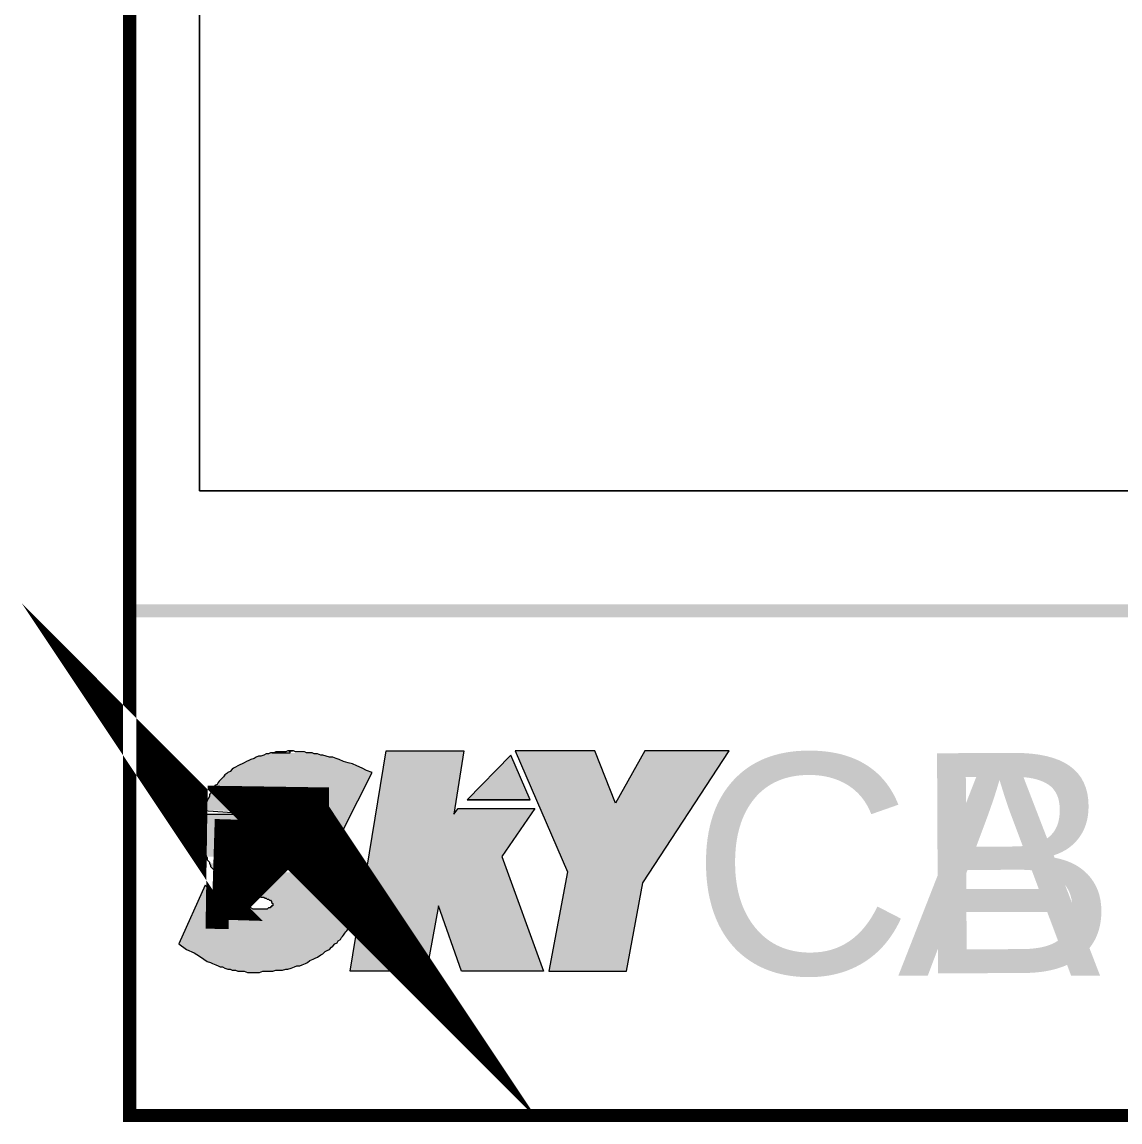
# Model space of a CAD drawing. Header units: millimetres. Extents: x -5 to 817, y 96 to 1062.
# Drawn here: x -5.4 to 77.5, y 95.7 to 178.8 of the extents above; entities that cross this region are included whole.
import ezdxf

# ---------------------------------------------------------------- set-up
doc = ezdxf.new("R2010")
doc.units = ezdxf.units.MM
doc.layers.add('PDF_0', color=7, linetype='Continuous')
doc.layers.add('PDF_FRAME-TB', color=8, linetype='Continuous', true_color=0x808080)
doc.layers.add('PDF_TEXT', color=40, linetype='Continuous', true_color=0xffbf00)
doc.styles.add('PDF ArialMT', font='arial.ttf')

msp = doc.modelspace()

# ---------------------------------------------------------------- linework, layer by layer
at = {"layer": 'PDF_0', "lineweight": 0, "const_width": 0.9893693408203034}
msp.add_lwpolyline([(2.699042504882811, 1061.44795028684), (816.4553253295704, 1061.44795028684), (816.4553253295704, 96.23571087157984), (2.699042504882811, 96.23571087157984)], close=True, dxfattribs=at)
at = {"layer": 'PDF_0', "lineweight": 0}
for points in [[(7.97567898925763, 1056.171313802465), (807.4685538171193, 1056.171313802465), (807.4685538171193, 143.3956494506802), (7.97567898925763, 143.3956494506802)], [(7.97567898925763, 143.3956494506802), (807.4685538171193, 143.3956494506802), (807.4685538171193, 1056.171313802465), (7.97567898925763, 1056.171313802465)]]:
    msp.add_lwpolyline(points, close=True, dxfattribs=at)
at = {"layer": 'PDF_0', "transparency": 33554559}
for points in [[(2.699042504882754, 134.8211151635711), (2.699042504882754, 133.8317458227508), (816.4553253295704, 134.8211151635711)], [(2.699042504882754, 133.8317458227508), (816.4553253295704, 134.8211151635711), (816.4553253295704, 133.8317458227508)]]:
    msp.add_solid(points, dxfattribs=at)
at = {"layer": 'PDF_FRAME-TB', "lineweight": 0}
msp.add_lwpolyline([(8.51158738220198, 115.7345316302463, 10.80061530395483, 10.80061530395483, 0), (13.95311875671359, 115.6520841851779, 7.578889174914373, 7.578889174914373, 0), (13.95311875671359, 115.5284130175755, 10.80061530395483, 10.80061530395483, 0), (14.03556620178199, 115.4047418499729, 0, 0, 0), (14.11801364685027, 115.3222944049046, 0, 0, 0), (14.11801364685027, 115.198623237302, 0, 0, 0)], format="xyseb", dxfattribs=at)
at = {"layer": 'PDF_FRAME-TB', "lineweight": 9}
for points in [[(21.00237531005814, 122.124208623044), (20.59013808471639, 122.2891035131808), (20.26034830444292, 122.4539984033174), (19.84811107910116, 122.6188932934542), (19.51832129882768, 122.783788183591), (19.18853151855433, 122.8662356286593), (18.85874173828085, 122.9486830737275), (18.52895195800738, 123.1135779638643), (18.28160962280231, 123.1960254089326), (18.03426728759723, 123.2784728540011), (17.78692495239227, 123.2784728540011), (17.53958261718719, 123.3609202990694), (17.29224028198212, 123.4433677441377), (17.12734539184532, 123.4433677441377), (16.88000305664025, 123.525815189206), (16.63266072143517, 123.525815189206), (16.46776583129849, 123.6082626342745), (16.30287094116181, 123.6082626342745), (16.05552860595674, 123.6082626342745), (15.89063371581994, 123.6907100793428), (15.64329138061487, 123.6907100793428), (15.47839649047819, 123.6907100793428), (15.23105415527311, 123.6907100793428), (15.06615926513643, 123.7731575244111), (14.90126437499975, 123.7731575244111), (14.65392203979468, 123.7731575244111), (14.48902714965788, 123.6907100793428), (14.3241322595212, 123.6907100793428), (14.07678992431613, 123.6907100793428), (13.91189503417945, 123.6907100793428), (13.74700014404266, 123.6907100793428), (13.58210525390598, 123.6082626342745), (13.3347629187009, 123.6082626342745), (13.16986802856422, 123.525815189206), (13.00497313842743, 123.525815189206), (12.84007824829075, 123.4433677441377), (12.59273591308567, 123.3609202990694), (12.42784102294899, 123.3609202990694), (12.26294613281232, 123.2784728540011), (12.09805124267552, 123.1960254089326), (11.85070890747045, 123.1135779638643), (11.68581401733377, 123.0311305187961), (11.52091912719709, 122.9486830737275), (11.35602423706029, 122.8662356286593), (11.19112934692362, 122.783788183591), (11.02623445678694, 122.7013407385225), (10.86133956665014, 122.6188932934542), (10.69644467651346, 122.5364458483859), (10.53154978637678, 122.4539984033174), (10.44910234130839, 122.3715509582491), (10.28420745117171, 122.2066560681123), (10.11931256103503, 122.124208623044), (10.03686511596663, 122.0417611779758), (9.871970225829955, 121.9593137329072), (9.789522780761558, 121.7944188427707), (9.707075335693162, 121.7119713977022), (9.542180445556482, 121.5470765075656), (9.459733000488084, 121.4646290624971), (9.377285555419803, 121.3821816174288), (9.294838110351407, 121.217286727292), (9.129943220214727, 121.1348392822237), (9.04749577514633, 120.9699443920869), (8.965048330077934, 120.8050495019504), (8.882600885009651, 120.7226020568819), (8.800153439941255, 120.5577071667453), (8.717705994872858, 120.4752597216768), (8.717705994872858, 120.3103648315402), (8.635258549804576, 120.1454699414034), (8.552811104736179, 119.9805750512666), (8.470363659667782, 119.8981276061984), (8.470363659667782, 119.7332327160616), (8.3879162145995, 119.568337825925), (8.305468769531103, 119.4858903808565), (8.305468769531103, 119.3209954907199), (8.223021324462707, 119.1561006005831), (8.223021324462707, 119.0736531555149), (8.223021324462707, 118.9087582653781), (8.140573879394424, 118.8263108203098), (8.140573879394424, 118.661415930173), (8.140573879394424, 118.5789684851047), (8.058126434326027, 118.4140735949679), (8.058126434326027, 118.3316261498996), (8.058126434326027, 118.1667312597628), (8.058126434326027, 118.0842838146946), (8.058126434326027, 117.9193889245577), (8.058126434326027, 117.8369414794895), (8.058126434326027, 117.6720465893527), (8.058126434326027, 117.5895991442844), (8.058126434326027, 117.4247042541476), (8.058126434326027, 117.3422568090793), (8.140573879394424, 117.1773619189425), (8.140573879394424, 117.0949144738743), (8.140573879394424, 116.9300195837374), (8.140573879394424, 116.8475721386692), (8.223021324462707, 116.6826772485324), (8.223021324462707, 116.6002298034641), (8.305468769531103, 116.4353349133273), (8.305468769531103, 116.352887468259), (8.305468769531103, 116.1879925781222), (8.3879162145995, 116.105545133054), (8.3879162145995, 116.0230976879857), (8.470363659667782, 115.8582027978489), (8.470363659667782, 115.7757553527806), (8.552811104736179, 115.6933079077121), (8.552811104736179, 115.5284130175755), (8.635258549804576, 115.445965572507), (8.717705994872858, 115.3635181274387), (8.717705994872858, 115.2810706823704), (8.800153439941255, 115.1161757922336), (8.800153439941255, 115.0337283471654), (8.882600885009651, 114.9512809020968), (8.965048330077934, 114.8688334570286), (9.04749577514633, 114.7863860119603), (9.04749577514633, 114.6214911218235), (9.129943220214727, 114.5390436767552), (9.21239066528301, 114.4565962316867), (9.294838110351407, 114.3741487866184), (9.377285555419803, 114.2917013415501), (9.459733000488084, 114.2092538964816), (9.542180445556482, 114.1268064514133), (9.624627890624879, 114.0443590063451), (9.707075335693162, 113.9619115612765), (9.789522780761558, 113.8794641162083), (9.871970225829955, 113.79701667114), (10.03686511596663, 113.7145692260715), (10.11931256103503, 113.6321217810032), (10.28420745117171, 113.5496743359349), (10.36665489623999, 113.4672268908664), (10.53154978637678, 113.3847794457981), (10.69644467651346, 113.3847794457981), (10.77889212158186, 113.3023320007298), (10.94378701171854, 113.2198845556615), (11.10868190185522, 113.137437110593), (11.27357679199201, 113.137437110593), (11.43847168212869, 113.0549896655248), (11.52091912719709, 113.0549896655248), (11.68581401733377, 112.9725422204565), (11.85070890747045, 112.9725422204565), (11.93315635253884, 112.890094775388), (12.09805124267552, 112.890094775388), (12.18049868774392, 112.890094775388), (12.26294613281232, 112.8076473303197), (12.42784102294899, 112.8076473303197), (12.51028846801739, 112.8076473303197), (12.59273591308567, 112.7251998852514), (12.75763080322247, 112.7251998852514), (12.84007824829075, 112.7251998852514), (12.92252569335915, 112.6427524401829), (13.00497313842743, 112.6427524401829), (13.08742058349583, 112.5603049951146), (13.16986802856422, 112.5603049951146), (13.2523154736325, 112.4778575500463), (13.3347629187009, 112.4778575500463), (13.4172103637693, 112.3954101049778), (13.4172103637693, 112.3129626599095), (13.49965780883758, 112.2305152148412), (13.49965780883758, 112.1480677697727), (13.49965780883758, 112.0656203247044), (13.4172103637693, 112.0656203247044), (13.4172103637693, 111.9831728796362), (13.3347629187009, 111.9831728796362), (13.3347629187009, 111.9007254345677), (13.2523154736325, 111.9007254345677), (13.16986802856422, 111.9007254345677), (13.08742058349583, 111.8182779894994), (12.92252569335915, 111.8182779894994), (12.84007824829075, 111.8182779894994), (12.67518335815407, 111.8182779894994), (12.59273591308567, 111.8182779894994), (12.42784102294899, 111.8182779894994), (12.26294613281232, 111.8182779894994), (12.01560379760724, 111.8182779894994), (11.85070890747045, 111.9007254345677), (11.68581401733377, 111.9007254345677), (11.52091912719709, 111.9007254345677), (11.35602423706029, 111.9831728796362), (11.19112934692362, 112.0656203247044), (11.02623445678694, 112.0656203247044), (10.86133956665014, 112.1480677697727), (10.69644467651346, 112.2305152148412), (10.53154978637678, 112.3129626599095), (10.36665489623999, 112.3954101049778), (10.11931256103503, 112.4778575500463), (9.954417670898238, 112.5603049951146), (9.789522780761558, 112.6427524401829), (9.624627890624879, 112.8076473303197), (9.377285555419803, 112.890094775388), (9.21239066528301, 113.0549896655248), (8.965048330077934, 113.2198845556615), (8.635258549804576, 113.3847794457981), (8.3879162145995, 113.6321217810032), (6.409177532958892, 109.1799597473118), (6.98630964843744, 108.7677225219702), (7.563441763915875, 108.5203801867651), (7.97567898925763, 108.27303785156), (8.305468769531103, 108.0256955163549), (8.552811104736179, 107.8608006262182), (8.800153439941255, 107.7783531811499), (8.965048330077934, 107.6959057360816), (9.21239066528301, 107.6134582910131), (9.377285555419803, 107.5310108459448), (9.542180445556482, 107.4485634008765), (9.707075335693162, 107.4485634008765), (9.871970225829955, 107.366115955808), (10.11931256103503, 107.2836685107397), (10.28420745117171, 107.2836685107397), (10.44910234130839, 107.2012210656714), (10.69644467651346, 107.2012210656714), (10.86133956665014, 107.1187736206029), (11.10868190185522, 107.1187736206029), (11.35602423706029, 107.1187736206029), (11.60336657226537, 107.0363261755346), (11.85070890747045, 107.0363261755346), (12.01560379760724, 107.0363261755346), (12.26294613281232, 107.0363261755346), (12.51028846801739, 107.0363261755346), (12.75763080322247, 107.1187736206029), (13.00497313842743, 107.1187736206029), (13.2523154736325, 107.1187736206029), (13.49965780883758, 107.1187736206029), (13.74700014404266, 107.2012210656714), (13.99434247924773, 107.2012210656714), (14.24168481445281, 107.2012210656714), (14.48902714965788, 107.2836685107397), (14.65392203979468, 107.2836685107397), (14.90126437499975, 107.366115955808), (15.14860671020483, 107.4485634008765), (15.31350160034151, 107.5310108459448), (15.56084393554658, 107.5310108459448), (15.72573882568326, 107.6134582910131), (15.97308116088834, 107.6959057360816), (16.13797605102502, 107.7783531811499), (16.30287094116181, 107.9432480712867), (16.55021327636689, 108.0256955163549), (16.71510816650357, 108.1081429614232), (16.88000305664025, 108.1905904064915), (17.12734539184532, 108.3554852966283), (17.29224028198212, 108.4379327416966), (17.4571351721188, 108.6028276318334), (17.62203006225547, 108.6852750769017), (17.78692495239227, 108.7677225219702), (17.95181984252895, 108.9326174121067), (18.03426728759723, 109.0150648571752), (18.19916217773402, 109.1799597473118), (18.3640570678707, 109.2624071923803), (18.4465045129391, 109.4273020825169), (18.61139940307578, 109.5097495275854), (18.69384684814417, 109.674644417722), (18.77629429321246, 109.7570918627905), (18.85874173828085, 109.8395393078588), (18.94118918334925, 110.0044341979955), (19.02363662841753, 110.0868816430638), (19.10608407348593, 110.1693290881321), (19.18853151855433, 110.3342239782689), (19.18853151855433, 110.4166714233372), (19.27097896362261, 110.4991188684057), (19.35342640869101, 110.6640137585423), (19.35342640869101, 110.7464612036108), (19.4358738537594, 110.8289086486791), (19.51832129882768, 110.9113560937474), (19.51832129882768, 111.0762509838841), (19.60076874389608, 111.1586984289524), (19.60076874389608, 111.3235933190892), (19.68321618896448, 111.4060407641575), (19.68321618896448, 111.5709356542943), (19.76566363403276, 111.6533830993626), (19.76566363403276, 111.8182779894994), (19.84811107910116, 111.9831728796362), (19.84811107910116, 112.0656203247044), (19.84811107910116, 112.2305152148412), (19.93055852416955, 112.3954101049778), (19.93055852416955, 112.5603049951146), (19.93055852416955, 112.7251998852514), (19.93055852416955, 112.890094775388), (19.93055852416955, 113.0549896655248), (19.93055852416955, 113.2198845556615), (19.93055852416955, 113.3847794457981), (19.93055852416955, 113.5496743359349), (19.93055852416955, 113.7145692260715), (19.93055852416955, 113.8794641162083), (19.84811107910116, 113.9619115612765), (19.84811107910116, 114.1268064514133), (19.84811107910116, 114.2917013415501), (19.76566363403276, 114.4565962316867), (19.76566363403276, 114.6214911218235), (19.68321618896448, 114.7039385668918), (19.68321618896448, 114.8688334570286), (19.60076874389608, 115.0337283471654), (19.51832129882768, 115.1161757922336), (19.51832129882768, 115.2810706823704), (19.4358738537594, 115.3635181274387), (19.35342640869101, 115.5284130175755), (19.35342640869101, 115.6108604626438), (19.27097896362261, 115.7757553527806), (19.18853151855433, 115.8582027978489), (19.10608407348593, 115.9406502429171), (19.02363662841753, 116.105545133054), (19.02363662841753, 116.1879925781222), (18.94118918334925, 116.2704400231907), (18.77629429321246, 116.352887468259), (18.69384684814417, 116.4353349133273), (18.61139940307578, 116.6002298034641), (18.52895195800738, 116.6826772485324), (18.4465045129391, 116.7651246936009), (18.28160962280231, 116.8475721386692), (18.19916217773402, 116.9300195837374), (18.03426728759723, 117.012467028806), (17.95181984252895, 117.0949144738743), (17.78692495239227, 117.1773619189425), (17.62203006225547, 117.259809364011), (17.53958261718719, 117.259809364011), (17.3746877270504, 117.3422568090793), (17.20979283691372, 117.4247042541476), (17.04489794677704, 117.5071516992161), (16.88000305664025, 117.5895991442844), (16.71510816650357, 117.6720465893527), (16.55021327636689, 117.6720465893527), (16.46776583129849, 117.7544940344212), (16.30287094116181, 117.8369414794895), (16.13797605102502, 117.8369414794895), (15.97308116088834, 117.9193889245577), (15.80818627075166, 117.9193889245577), (15.72573882568326, 117.9193889245577), (15.56084393554658, 118.0018363696263), (15.47839649047819, 118.0018363696263), (15.31350160034151, 118.0018363696263), (15.23105415527311, 118.0842838146946), (15.14860671020483, 118.0842838146946), (14.98371182006804, 118.0842838146946), (14.98371182006804, 118.1667312597628), (14.90126437499975, 118.1667312597628), (14.81881692993136, 118.1667312597628), (14.73636948486296, 118.2491787048313), (14.65392203979468, 118.3316261498996), (14.57147459472628, 118.3316261498996), (14.57147459472628, 118.4140735949679), (14.57147459472628, 118.4965210400362), (14.48902714965788, 118.4965210400362), (14.48902714965788, 118.5789684851047), (14.48902714965788, 118.661415930173), (14.57147459472628, 118.661415930173), (14.57147459472628, 118.7438633752413), (14.65392203979468, 118.7438633752413), (14.73636948486296, 118.8263108203098), (14.81881692993136, 118.8263108203098), (14.90126437499975, 118.8263108203098), (14.98371182006804, 118.9087582653781), (15.06615926513643, 118.9087582653781), (15.14860671020483, 118.9087582653781), (15.31350160034151, 118.9087582653781), (15.39594904540979, 118.9087582653781), (15.47839649047819, 118.9087582653781), (15.64329138061487, 118.9087582653781), (15.80818627075166, 118.9087582653781), (15.89063371581994, 118.9087582653781), (16.05552860595674, 118.9087582653781), (16.22042349609342, 118.8263108203098), (16.30287094116181, 118.8263108203098), (16.46776583129849, 118.8263108203098), (16.55021327636689, 118.7438633752413), (16.71510816650357, 118.7438633752413), (16.79755561157196, 118.661415930173), (16.96245050170864, 118.661415930173), (17.04489794677704, 118.5789684851047), (17.20979283691372, 118.5789684851047), (17.29224028198212, 118.4965210400362), (17.3746877270504, 118.4140735949679), (17.53958261718719, 118.4140735949679), (17.62203006225547, 118.3316261498996), (17.78692495239227, 118.2491787048313), (17.95181984252895, 118.2491787048313), (18.11671473266563, 118.1667312597628), (18.3640570678707, 118.0018363696263), (18.61139940307578, 117.9193889245577), (18.85874173828085, 117.8369414794895)], [(25.12474756347604, 107.1187736206029), (19.35342640869101, 107.1187736206029), (22.07419209594684, 123.7731575244111), (27.92796069580016, 123.7731575244111), (27.18593369018492, 118.9912057104463), (27.5157234704584, 119.4034429357882), (33.28704462524342, 119.4034429357882), (30.81362127319267, 115.7757553527806), (33.94662418579026, 107.1187736206029), (27.76306580566347, 107.1187736206029), (26.03166945922794, 112.0656203247044)], [(34.35886141113201, 107.1187736206029), (40.21263001098543, 107.1187736206029), (41.44934168701081, 113.79701667114), (47.96268984741106, 123.7731575244111), (41.61423657714749, 123.7731575244111), (39.38815556030181, 119.8156801611301), (37.82165410400307, 123.7731575244111), (31.80299061401297, 123.7731575244111), (35.76046797729418, 114.6214911218235)]]:
    msp.add_lwpolyline(points, close=True, dxfattribs=at)
at = {"layer": 'PDF_FRAME-TB', "lineweight": 0}
for points in [[(13.45843408630344, 123.6082626342745), (14.81881692993136, 123.6082626342745), (14.8188169299313, 123.6907100793428), (14.77759320739716, 123.6907100793428), (14.77759320739716, 123.6907100793428), (14.77759320739716, 123.6907100793428), (14.77759320739716, 123.7319338018769), (14.98371182006809, 123.7731575244111)], [(8.223021324462707, 118.9912057104465), (11.89193263000464, 118.9912057104465), (8.264245046996905, 119.2385480456515)]]:
    msp.add_lwpolyline(points, dxfattribs=at)
at = {"layer": 'PDF_FRAME-TB', "lineweight": 9}
for points in [[(32.95725484496995, 120.0630224963352), (31.4732008337395, 123.4433677441377), (28.17530303100523, 120.0630224963352), (32.95725484496995, 120.0630224963352), (28.17530303100523, 120.0630224963352)], [(28.25775047607363, 119.4034429357882), (32.70991250976488, 119.4034429357882)]]:
    msp.add_lwpolyline(points, dxfattribs=at)
at = {"layer": 'PDF_FRAME-TB', "lineweight": 0, "const_width": 7.578889174909148}
msp.add_lwpolyline([(14.44780342712374, 114.5802673992893), (14.3653559820554, 114.6627148443576), (9.006272052612132, 114.8276097344944)], dxfattribs=at)
at = {"layer": 'PDF_FRAME-TB', "transparency": 33554559}
for points in [[(27.92796069580016, 123.7731575244111), (19.35342640869101, 107.1187736206029), (27.18593369018492, 118.9912057104463)], [(22.07419209594684, 123.7731575244111), (19.35342640869101, 107.1187736206029), (27.92796069580016, 123.7731575244111)], [(35.76046797729418, 114.6214911218235), (39.38815556030181, 119.8156801611301), (31.80299061401297, 123.7731575244111)], [(39.38815556030181, 119.8156801611301), (31.80299061401297, 123.7731575244111), (37.82165410400307, 123.7731575244111)], [(41.61423657714749, 123.7731575244111), (39.38815556030181, 119.8156801611301), (41.44934168701081, 113.79701667114)], [(47.96268984741106, 123.7731575244111), (41.61423657714749, 123.7731575244111), (41.44934168701081, 113.79701667114)], [(11.52091912719709, 122.9486830737275), (18.85874173828085, 122.9486830737275), (11.35602423706029, 122.8662356286593)], [(18.85874173828085, 122.9486830737275), (11.35602423706029, 122.8662356286593), (19.18853151855433, 122.8662356286593)], [(11.68581401733377, 123.0311305187961), (11.52091912719709, 122.9486830737275), (18.85874173828085, 122.9486830737275)], [(11.85070890747045, 123.1135779638643), (18.52895195800738, 123.1135779638643), (11.68581401733377, 123.0311305187961)], [(18.52895195800738, 123.1135779638643), (11.68581401733377, 123.0311305187961), (18.85874173828085, 122.9486830737275)], [(12.09805124267552, 123.1960254089326), (18.28160962280231, 123.1960254089326), (11.85070890747045, 123.1135779638643)], [(18.28160962280231, 123.1960254089326), (11.85070890747045, 123.1135779638643), (18.52895195800738, 123.1135779638643)], [(12.26294613281232, 123.2784728540011), (18.03426728759723, 123.2784728540011), (12.09805124267552, 123.1960254089326)], [(18.03426728759723, 123.2784728540011), (12.09805124267552, 123.1960254089326), (18.28160962280231, 123.1960254089326)], [(12.42784102294899, 123.3609202990694), (17.78692495239227, 123.2784728540011), (12.26294613281232, 123.2784728540011)], [(17.78692495239227, 123.2784728540011), (12.26294613281232, 123.2784728540011), (18.03426728759723, 123.2784728540011)], [(12.59273591308567, 123.3609202990694), (17.53958261718719, 123.3609202990694), (12.42784102294899, 123.3609202990694)], [(17.53958261718719, 123.3609202990694), (12.42784102294899, 123.3609202990694), (17.78692495239227, 123.2784728540011)], [(12.84007824829075, 123.4433677441377), (17.29224028198212, 123.4433677441377), (12.59273591308567, 123.3609202990694)], [(17.29224028198212, 123.4433677441377), (12.59273591308567, 123.3609202990694), (17.53958261718719, 123.3609202990694)], [(13.00497313842743, 123.525815189206), (17.12734539184532, 123.4433677441377), (12.84007824829075, 123.4433677441377)], [(17.12734539184532, 123.4433677441377), (12.84007824829075, 123.4433677441377), (17.29224028198212, 123.4433677441377)], [(13.16986802856422, 123.525815189206), (16.88000305664025, 123.525815189206), (13.00497313842743, 123.525815189206)], [(16.88000305664025, 123.525815189206), (13.00497313842743, 123.525815189206), (17.12734539184532, 123.4433677441377)], [(13.3347629187009, 123.6082626342745), (16.63266072143517, 123.525815189206), (13.16986802856422, 123.525815189206)], [(16.63266072143517, 123.525815189206), (13.16986802856422, 123.525815189206), (16.88000305664025, 123.525815189206)], [(16.30287094116181, 123.6082626342745), (16.46776583129849, 123.6082626342745), (13.3347629187009, 123.6082626342745)], [(16.46776583129849, 123.6082626342745), (13.3347629187009, 123.6082626342745), (16.63266072143517, 123.525815189206)], [(30.81362127319267, 121.1348392822237), (31.4732008337395, 123.4433677441377), (28.17530303100523, 120.0630224963352)], [(32.95725484496995, 120.0630224963352), (30.81362127319267, 121.1348392822237), (31.4732008337395, 123.4433677441377)], [(18.85874173828085, 117.8369414794895), (10.03686511596663, 122.0417611779758), (10.11931256103503, 122.124208623044)], [(10.28420745117171, 122.2066560681123), (21.00237531005814, 122.124208623044), (10.11931256103503, 122.124208623044)], [(21.00237531005814, 122.124208623044), (10.11931256103503, 122.124208623044), (18.85874173828085, 117.8369414794895)], [(10.44910234130839, 122.3715509582491), (20.59013808471639, 122.2891035131808), (10.28420745117171, 122.2066560681123)], [(20.59013808471639, 122.2891035131808), (10.28420745117171, 122.2066560681123), (21.00237531005814, 122.124208623044)], [(10.53154978637678, 122.4539984033174), (10.44910234130839, 122.3715509582491), (20.59013808471639, 122.2891035131808)], [(10.69644467651346, 122.5364458483859), (20.26034830444292, 122.4539984033174), (10.53154978637678, 122.4539984033174)], [(20.26034830444292, 122.4539984033174), (10.53154978637678, 122.4539984033174), (20.59013808471639, 122.2891035131808)], [(10.86133956665014, 122.6188932934542), (19.84811107910116, 122.6188932934542), (10.69644467651346, 122.5364458483859)], [(19.84811107910116, 122.6188932934542), (10.69644467651346, 122.5364458483859), (20.26034830444292, 122.4539984033174)], [(11.02623445678694, 122.7013407385225), (10.86133956665014, 122.6188932934542), (19.84811107910116, 122.6188932934542)], [(11.19112934692362, 122.783788183591), (19.51832129882768, 122.783788183591), (11.02623445678694, 122.7013407385225)], [(19.51832129882768, 122.783788183591), (11.02623445678694, 122.7013407385225), (19.84811107910116, 122.6188932934542)], [(11.35602423706029, 122.8662356286593), (19.18853151855433, 122.8662356286593), (11.19112934692362, 122.783788183591)], [(19.18853151855433, 122.8662356286593), (11.19112934692362, 122.783788183591), (19.51832129882768, 122.783788183591)], [(16.88000305664025, 118.661415930173), (9.294838110351407, 121.217286727292), (9.377285555419803, 121.3821816174288)], [(9.377285555419803, 121.3821816174288), (16.88000305664025, 118.661415930173), (9.459733000488084, 121.4646290624971)], [(16.88000305664025, 118.661415930173), (9.459733000488084, 121.4646290624971), (9.542180445556482, 121.5470765075656)], [(17.12734539184532, 118.5789684851047), (9.542180445556482, 121.5470765075656), (9.707075335693162, 121.7119713977022)], [(16.88000305664025, 118.661415930173), (17.12734539184532, 118.5789684851047), (9.542180445556482, 121.5470765075656)], [(9.707075335693162, 121.7119713977022), (17.12734539184532, 118.5789684851047), (9.789522780761558, 121.7944188427707)], [(9.789522780761558, 121.7944188427707), (17.3746877270504, 118.4965210400362), (9.871970225829955, 121.9593137329072)], [(17.12734539184532, 118.5789684851047), (9.789522780761558, 121.7944188427707), (17.3746877270504, 118.4965210400362)], [(9.871970225829955, 121.9593137329072), (18.85874173828085, 117.8369414794895), (10.03686511596663, 122.0417611779758)], [(17.3746877270504, 118.4965210400362), (9.871970225829955, 121.9593137329072), (18.85874173828085, 117.8369414794895)], [(16.38531838623009, 118.8263108203098), (8.717705994872858, 120.4752597216768), (8.800153439941255, 120.5577071667453)], [(8.717705994872858, 120.3103648315402), (16.38531838623009, 118.8263108203098), (8.717705994872858, 120.4752597216768)], [(8.800153439941255, 120.5577071667453), (16.38531838623009, 118.8263108203098), (8.882600885009651, 120.7226020568819)], [(16.38531838623009, 118.8263108203098), (8.882600885009651, 120.7226020568819), (8.965048330077934, 120.8050495019504)], [(16.63266072143517, 118.7438633752413), (8.965048330077934, 120.8050495019504), (9.04749577514633, 120.9699443920869)], [(16.38531838623009, 118.8263108203098), (16.63266072143517, 118.7438633752413), (8.965048330077934, 120.8050495019504)], [(9.04749577514633, 120.9699443920869), (16.63266072143517, 118.7438633752413), (9.129943220214727, 121.1348392822237)], [(16.63266072143517, 118.7438633752413), (9.129943220214727, 121.1348392822237), (9.294838110351407, 121.217286727292)], [(16.63266072143517, 118.7438633752413), (16.88000305664025, 118.661415930173), (9.294838110351407, 121.217286727292)], [(28.17530303100523, 120.0630224963352), (32.95725484496995, 120.0630224963352), (30.81362127319267, 121.1348392822237)], [(15.80818627075166, 118.9087582653781), (8.3879162145995, 119.568337825925), (8.470363659667782, 119.7332327160616)], [(8.470363659667782, 119.8981276061984), (16.13797605102502, 118.8263108203098), (8.552811104736179, 119.9805750512666)], [(8.470363659667782, 119.7332327160616), (15.80818627075166, 118.9087582653781), (8.470363659667782, 119.8981276061984)], [(15.80818627075166, 118.9087582653781), (8.470363659667782, 119.8981276061984), (16.13797605102502, 118.8263108203098)], [(16.13797605102502, 118.8263108203098), (8.552811104736179, 119.9805750512666), (8.635258549804576, 120.1454699414034)], [(8.635258549804576, 120.1454699414034), (16.13797605102502, 118.8263108203098), (8.717705994872858, 120.3103648315402)], [(16.13797605102502, 118.8263108203098), (8.717705994872858, 120.3103648315402), (16.38531838623009, 118.8263108203098)], [(39.38815556030181, 119.8156801611301), (35.76046797729418, 114.6214911218235), (41.44934168701081, 113.79701667114)], [(8.140573879394424, 118.8263108203098), (14.90126437499975, 118.8263108203098), (15.14860671020483, 118.9087582653781)], [(8.223021324462707, 118.9087582653781), (15.31350160034151, 118.9087582653781), (8.140573879394424, 118.8263108203098)], [(15.31350160034151, 118.9087582653781), (8.140573879394424, 118.8263108203098), (15.14860671020483, 118.9087582653781)], [(8.140573879394424, 118.661415930173), (14.57147459472628, 118.7438633752413), (14.73636948486296, 118.8263108203098)], [(8.140573879394424, 118.661415930173), (14.73636948486296, 118.8263108203098), (8.140573879394424, 118.8263108203098)], [(14.73636948486296, 118.8263108203098), (8.140573879394424, 118.8263108203098), (14.90126437499975, 118.8263108203098)], [(8.305468769531103, 119.4858903808565), (15.80818627075166, 118.9087582653781), (8.3879162145995, 119.568337825925)], [(8.305468769531103, 119.3209954907199), (15.56084393554658, 118.9087582653781), (8.305468769531103, 119.4858903808565)], [(15.56084393554658, 118.9087582653781), (8.305468769531103, 119.4858903808565), (15.80818627075166, 118.9087582653781)], [(19.35342640869101, 107.1187736206029), (27.18593369018492, 118.9912057104463), (26.03166945922794, 112.0656203247044)], [(27.18593369018492, 118.9912057104463), (26.03166945922794, 112.0656203247044), (30.81362127319267, 115.7757553527806)], [(27.5157234704584, 119.4034429357882), (33.28704462524342, 119.4034429357882), (27.18593369018492, 118.9912057104463)], [(33.28704462524342, 119.4034429357882), (27.18593369018492, 118.9912057104463), (30.81362127319267, 115.7757553527806)], [(8.058126434326027, 118.4140735949679), (14.57147459472628, 118.4140735949679), (8.140573879394424, 118.5789684851047)], [(8.058126434326027, 118.4140735949679), (14.57147459472628, 118.4140735949679), (8.058126434326027, 118.3316261498996)], [(14.57147459472628, 118.4140735949679), (8.058126434326027, 118.3316261498996), (14.65392203979468, 118.3316261498996)], [(8.058126434326027, 118.1667312597628), (14.73636948486296, 118.2491787048313), (8.058126434326027, 118.3316261498996)], [(14.73636948486296, 118.2491787048313), (8.058126434326027, 118.3316261498996), (14.65392203979468, 118.3316261498996)], [(14.73636948486296, 118.2491787048313), (8.058126434326027, 118.1667312597628), (14.98371182006804, 118.1667312597628)], [(14.98371182006804, 118.1667312597628), (8.058126434326027, 118.0842838146946), (15.14860671020483, 118.0842838146946)], [(8.058126434326027, 118.1667312597628), (8.058126434326027, 118.0842838146946), (14.98371182006804, 118.1667312597628)], [(8.058126434326027, 118.0842838146946), (15.14860671020483, 118.0842838146946), (8.058126434326027, 117.9193889245577)], [(15.14860671020483, 118.0842838146946), (8.058126434326027, 117.9193889245577), (15.39594904540979, 118.0018363696263)], [(15.72573882568326, 117.9193889245577), (8.058126434326027, 117.9193889245577), (15.56084393554658, 118.0018363696263)], [(8.058126434326027, 117.9193889245577), (15.56084393554658, 118.0018363696263), (15.39594904540979, 118.0018363696263)], [(14.48902714965788, 118.5789684851047), (8.140573879394424, 118.661415930173), (14.57147459472628, 118.7438633752413)], [(8.140573879394424, 118.5789684851047), (14.48902714965788, 118.5789684851047), (8.140573879394424, 118.661415930173)], [(14.57147459472628, 118.4140735949679), (8.140573879394424, 118.5789684851047), (14.48902714965788, 118.5789684851047)], [(17.3746877270504, 118.4965210400362), (17.53958261718719, 118.4140735949679), (18.85874173828085, 117.8369414794895)], [(18.85874173828085, 117.8369414794895), (17.62203006225547, 118.3316261498996), (17.53958261718719, 118.4140735949679)], [(17.78692495239227, 118.2491787048313), (18.85874173828085, 117.8369414794895), (17.62203006225547, 118.3316261498996)], [(17.78692495239227, 118.2491787048313), (17.95181984252895, 118.2491787048313), (18.85874173828085, 117.8369414794895)], [(17.95181984252895, 118.2491787048313), (18.11671473266563, 118.1667312597628), (18.85874173828085, 117.8369414794895)], [(18.11671473266563, 118.1667312597628), (18.3640570678707, 118.0018363696263), (18.85874173828085, 117.8369414794895)], [(18.3640570678707, 118.0018363696263), (18.61139940307578, 117.9193889245577), (18.85874173828085, 117.8369414794895)], [(15.97308116088834, 117.9193889245577), (16.13797605102502, 117.8369414794895), (8.058126434326027, 117.8369414794895)], [(15.72573882568326, 117.9193889245577), (15.80818627075166, 117.9193889245577), (8.058126434326027, 117.8369414794895)], [(15.80818627075166, 117.9193889245577), (8.058126434326027, 117.8369414794895), (15.97308116088834, 117.9193889245577)], [(8.058126434326027, 117.8369414794895), (15.72573882568326, 117.9193889245577), (8.058126434326027, 117.9193889245577)], [(16.13797605102502, 117.8369414794895), (8.058126434326027, 117.8369414794895), (16.30287094116181, 117.8369414794895)], [(8.058126434326027, 117.8369414794895), (16.30287094116181, 117.8369414794895), (8.058126434326027, 117.6720465893527)], [(16.30287094116181, 117.8369414794895), (8.058126434326027, 117.6720465893527), (16.46776583129849, 117.7544940344212)], [(8.058126434326027, 117.6720465893527), (16.55021327636689, 117.6720465893527), (16.46776583129849, 117.7544940344212)], [(8.058126434326027, 117.5895991442844), (16.88000305664025, 117.5895991442844), (16.71510816650357, 117.6720465893527)], [(8.058126434326027, 117.5895991442844), (16.71510816650357, 117.6720465893527), (8.058126434326027, 117.6720465893527)], [(16.71510816650357, 117.6720465893527), (8.058126434326027, 117.6720465893527), (16.55021327636689, 117.6720465893527)], [(8.058126434326027, 117.4247042541476), (17.04489794677704, 117.5071516992161), (8.058126434326027, 117.5895991442844)], [(17.04489794677704, 117.5071516992161), (8.058126434326027, 117.5895991442844), (16.88000305664025, 117.5895991442844)], [(17.20979283691372, 117.4247042541476), (8.058126434326027, 117.4247042541476), (17.04489794677704, 117.5071516992161)], [(8.058126434326027, 117.3422568090793), (17.3746877270504, 117.3422568090793), (17.20979283691372, 117.4247042541476)], [(8.058126434326027, 117.3422568090793), (17.20979283691372, 117.4247042541476), (8.058126434326027, 117.4247042541476)], [(8.140573879394424, 117.1773619189425), (17.53958261718719, 117.259809364011), (8.058126434326027, 117.3422568090793)], [(17.53958261718719, 117.259809364011), (8.058126434326027, 117.3422568090793), (17.3746877270504, 117.3422568090793)], [(17.78692495239227, 117.1773619189425), (8.140573879394424, 117.1773619189425), (17.62203006225547, 117.259809364011)], [(8.140573879394424, 117.1773619189425), (17.62203006225547, 117.259809364011), (17.53958261718719, 117.259809364011)], [(8.140573879394424, 117.0949144738743), (17.95181984252895, 117.0949144738743), (17.78692495239227, 117.1773619189425)], [(8.140573879394424, 117.0949144738743), (17.78692495239227, 117.1773619189425), (8.140573879394424, 117.1773619189425)], [(8.140573879394424, 116.9300195837374), (18.03426728759723, 117.012467028806), (8.140573879394424, 117.0949144738743)], [(18.03426728759723, 117.012467028806), (8.140573879394424, 117.0949144738743), (17.95181984252895, 117.0949144738743)], [(18.19916217773402, 116.9300195837374), (8.140573879394424, 116.9300195837374), (18.03426728759723, 117.012467028806)], [(8.140573879394424, 116.8475721386692), (18.28160962280231, 116.8475721386692), (18.19916217773402, 116.9300195837374)], [(8.140573879394424, 116.8475721386692), (18.19916217773402, 116.9300195837374), (8.140573879394424, 116.9300195837374)], [(8.223021324462707, 116.6826772485324), (18.4465045129391, 116.7651246936009), (8.140573879394424, 116.8475721386692)], [(18.4465045129391, 116.7651246936009), (8.140573879394424, 116.8475721386692), (18.28160962280231, 116.8475721386692)], [(18.52895195800738, 116.6826772485324), (8.223021324462707, 116.6826772485324), (18.4465045129391, 116.7651246936009)], [(18.61139940307578, 116.6002298034641), (8.223021324462707, 116.6002298034641), (18.52895195800738, 116.6826772485324)], [(8.223021324462707, 116.6002298034641), (18.52895195800738, 116.6826772485324), (8.223021324462707, 116.6826772485324)], [(8.305468769531103, 116.4353349133273), (18.61139940307578, 116.6002298034641), (8.223021324462707, 116.6002298034641)], [(18.61139940307578, 116.6002298034641), (18.69384684814417, 116.4353349133273), (8.305468769531103, 116.4353349133273)], [(18.69384684814417, 116.4353349133273), (8.305468769531103, 116.4353349133273), (18.77629429321246, 116.352887468259)], [(8.305468769531103, 116.4353349133273), (18.77629429321246, 116.352887468259), (8.305468769531103, 116.352887468259)], [(18.77629429321246, 116.352887468259), (8.305468769531103, 116.352887468259), (18.94118918334925, 116.2704400231907)], [(8.305468769531103, 116.352887468259), (18.94118918334925, 116.2704400231907), (8.305468769531103, 116.1879925781222)], [(18.94118918334925, 116.2704400231907), (8.305468769531103, 116.1879925781222), (19.02363662841753, 116.1879925781222)], [(8.305468769531103, 116.1879925781222), (19.02363662841753, 116.1879925781222), (8.3879162145995, 116.105545133054)], [(19.02363662841753, 116.1879925781222), (8.3879162145995, 116.105545133054), (19.02363662841753, 116.105545133054)], [(8.3879162145995, 116.105545133054), (19.02363662841753, 116.105545133054), (8.3879162145995, 116.0230976879857)], [(19.02363662841753, 116.105545133054), (8.3879162145995, 116.0230976879857), (19.10608407348593, 115.9406502429171)], [(8.3879162145995, 116.0230976879857), (19.10608407348593, 115.9406502429171), (8.470363659667782, 115.8582027978489)], [(19.10608407348593, 115.9406502429171), (8.470363659667782, 115.8582027978489), (19.18853151855433, 115.8582027978489)], [(8.470363659667782, 115.8582027978489), (19.18853151855433, 115.8582027978489), (8.470363659667782, 115.7757553527806)], [(19.18853151855433, 115.8582027978489), (8.470363659667782, 115.7757553527806), (19.27097896362261, 115.7757553527806)], [(30.81362127319267, 115.7757553527806), (26.03166945922794, 112.0656203247044), (33.94662418579026, 107.1187736206029)], [(8.717705994872858, 115.2810706823704), (8.800153439941255, 115.1161757922336), (19.51832129882768, 115.1161757922336)], [(8.800153439941255, 115.1161757922336), (19.51832129882768, 115.1161757922336), (8.800153439941255, 115.0337283471654)], [(19.51832129882768, 115.1161757922336), (8.800153439941255, 115.0337283471654), (19.60076874389608, 115.0337283471654)], [(8.800153439941255, 115.0337283471654), (19.60076874389608, 115.0337283471654), (8.882600885009651, 114.9512809020968)], [(19.60076874389608, 115.0337283471654), (8.882600885009651, 114.9512809020968), (19.68321618896448, 114.8688334570286)], [(8.882600885009651, 114.9512809020968), (19.68321618896448, 114.8688334570286), (8.965048330077934, 114.8688334570286)], [(19.68321618896448, 114.8688334570286), (8.965048330077934, 114.8688334570286), (19.68321618896448, 114.7039385668918)], [(19.76566363403276, 114.6214911218235), (9.129943220214727, 114.5390436767552), (19.76566363403276, 114.4565962316867)], [(35.76046797729418, 114.6214911218235), (34.35886141113201, 107.1187736206029), (41.44934168701081, 113.79701667114)], [(9.129943220214727, 114.5390436767552), (9.21239066528301, 114.4565962316867), (19.76566363403276, 114.4565962316867)], [(9.21239066528301, 114.4565962316867), (19.76566363403276, 114.4565962316867), (9.294838110351407, 114.3741487866184)], [(19.76566363403276, 114.4565962316867), (9.294838110351407, 114.3741487866184), (19.84811107910116, 114.2917013415501)], [(9.294838110351407, 114.3741487866184), (19.84811107910116, 114.2917013415501), (9.377285555419803, 114.2917013415501)], [(9.377285555419803, 114.2917013415501), (9.459733000488084, 114.2092538964816), (19.84811107910116, 114.1268064514133)], [(19.84811107910116, 114.2917013415501), (9.377285555419803, 114.2917013415501), (19.84811107910116, 114.1268064514133)], [(9.459733000488084, 114.2092538964816), (19.84811107910116, 114.1268064514133), (9.542180445556482, 114.1268064514133)], [(9.542180445556482, 114.1268064514133), (9.624627890624879, 114.0443590063451), (19.84811107910116, 113.9619115612765)], [(19.84811107910116, 114.1268064514133), (9.542180445556482, 114.1268064514133), (19.84811107910116, 113.9619115612765)], [(9.624627890624879, 114.0443590063451), (19.84811107910116, 113.9619115612765), (9.707075335693162, 113.9619115612765)], [(9.707075335693162, 113.9619115612765), (9.789522780761558, 113.8794641162083), (19.93055852416955, 113.8794641162083)], [(19.84811107910116, 113.9619115612765), (9.707075335693162, 113.9619115612765), (19.93055852416955, 113.8794641162083)], [(9.789522780761558, 113.8794641162083), (19.93055852416955, 113.8794641162083), (9.871970225829955, 113.79701667114)], [(19.93055852416955, 113.8794641162083), (9.871970225829955, 113.79701667114), (19.93055852416955, 113.7145692260715)], [(9.871970225829955, 113.79701667114), (10.03686511596663, 113.7145692260715), (19.93055852416955, 113.7145692260715)], [(41.44934168701081, 113.79701667114), (34.35886141113201, 107.1187736206029), (40.21263001098543, 107.1187736206029)], [(8.3879162145995, 113.6321217810032), (6.409177532958892, 109.1799597473118), (8.635258549804576, 113.3847794457981)], [(8.635258549804576, 113.3847794457981), (6.409177532958892, 109.1799597473118), (8.965048330077934, 113.2198845556615)], [(8.965048330077934, 113.2198845556615), (6.409177532958892, 109.1799597473118), (9.21239066528301, 113.0549896655248)], [(9.21239066528301, 113.0549896655248), (6.409177532958892, 109.1799597473118), (9.377285555419803, 112.890094775388)], [(10.03686511596663, 113.7145692260715), (19.93055852416955, 113.7145692260715), (10.11931256103503, 113.6321217810032)], [(19.93055852416955, 113.7145692260715), (10.11931256103503, 113.6321217810032), (19.93055852416955, 113.5496743359349)], [(10.11931256103503, 113.6321217810032), (10.28420745117171, 113.5496743359349), (19.93055852416955, 113.5496743359349)], [(10.28420745117171, 113.5496743359349), (19.93055852416955, 113.5496743359349), (10.36665489623999, 113.4672268908664)], [(19.93055852416955, 113.5496743359349), (10.36665489623999, 113.4672268908664), (19.93055852416955, 113.3847794457981)], [(19.93055852416955, 113.3847794457981), (10.53154978637678, 113.3847794457981), (10.36665489623999, 113.4672268908664)], [(10.69644467651346, 113.3847794457981), (19.93055852416955, 113.3847794457981), (10.53154978637678, 113.3847794457981)], [(10.77889212158186, 113.3023320007298), (19.93055852416955, 113.2198845556615), (10.69644467651346, 113.3847794457981)], [(19.93055852416955, 113.2198845556615), (10.69644467651346, 113.3847794457981), (19.93055852416955, 113.3847794457981)], [(19.93055852416955, 113.2198845556615), (10.94378701171854, 113.2198845556615), (10.77889212158186, 113.3023320007298)], [(11.10868190185522, 113.137437110593), (19.93055852416955, 113.2198845556615), (10.94378701171854, 113.2198845556615)], [(19.93055852416955, 113.0549896655248), (11.10868190185522, 113.137437110593), (19.93055852416955, 113.2198845556615)], [(11.27357679199201, 113.137437110593), (19.93055852416955, 113.0549896655248), (11.10868190185522, 113.137437110593)], [(19.93055852416955, 113.0549896655248), (11.43847168212869, 113.0549896655248), (11.27357679199201, 113.137437110593)], [(11.52091912719709, 113.0549896655248), (19.93055852416955, 113.0549896655248), (11.43847168212869, 113.0549896655248)], [(19.93055852416955, 112.890094775388), (11.68581401733377, 112.9725422204565), (11.52091912719709, 113.0549896655248)], [(19.93055852416955, 113.0549896655248), (11.52091912719709, 113.0549896655248), (19.93055852416955, 112.890094775388)], [(11.85070890747045, 112.9725422204565), (19.93055852416955, 112.890094775388), (11.68581401733377, 112.9725422204565)], [(19.93055852416955, 112.890094775388), (11.93315635253884, 112.890094775388), (11.85070890747045, 112.9725422204565)], [(9.377285555419803, 112.890094775388), (6.409177532958892, 109.1799597473118), (9.624627890624879, 112.8076473303197)], [(9.624627890624879, 112.8076473303197), (6.409177532958892, 109.1799597473118), (9.789522780761558, 112.6427524401829)], [(9.789522780761558, 112.6427524401829), (6.409177532958892, 109.1799597473118), (9.954417670898238, 112.5603049951146)], [(9.954417670898238, 112.5603049951146), (6.409177532958892, 109.1799597473118), (10.11931256103503, 112.4778575500463)], [(10.11931256103503, 112.4778575500463), (6.409177532958892, 109.1799597473118), (10.36665489623999, 112.3954101049778)], [(10.36665489623999, 112.3954101049778), (10.53154978637678, 112.3129626599095), (6.409177532958892, 109.1799597473118)], [(10.53154978637678, 112.3129626599095), (6.409177532958892, 109.1799597473118), (10.69644467651346, 112.2305152148412)], [(10.69644467651346, 112.2305152148412), (10.86133956665014, 112.1480677697727), (6.409177532958892, 109.1799597473118)], [(10.86133956665014, 112.1480677697727), (6.409177532958892, 109.1799597473118), (11.02623445678694, 112.0656203247044)], [(12.09805124267552, 112.890094775388), (19.93055852416955, 112.890094775388), (11.93315635253884, 112.890094775388)], [(12.18049868774392, 112.890094775388), (19.93055852416955, 112.890094775388), (12.09805124267552, 112.890094775388)], [(12.26294613281232, 112.8076473303197), (19.93055852416955, 112.7251998852514), (12.18049868774392, 112.890094775388)], [(19.93055852416955, 112.7251998852514), (12.18049868774392, 112.890094775388), (19.93055852416955, 112.890094775388)], [(19.93055852416955, 112.7251998852514), (12.51028846801739, 112.8076473303197), (12.26294613281232, 112.8076473303197)], [(12.67518335815407, 112.7251998852514), (19.93055852416955, 112.7251998852514), (12.51028846801739, 112.8076473303197)], [(12.84007824829075, 112.7251998852514), (19.93055852416955, 112.7251998852514), (12.67518335815407, 112.7251998852514)], [(13.08742058349583, 112.6427524401829), (19.93055852416955, 112.5603049951146), (12.84007824829075, 112.7251998852514)], [(19.93055852416955, 112.5603049951146), (12.84007824829075, 112.7251998852514), (19.93055852416955, 112.7251998852514)], [(13.08742058349583, 112.6427524401829), (13.2523154736325, 112.5603049951146), (19.93055852416955, 112.5603049951146)], [(13.4172103637693, 112.3954101049778), (19.93055852416955, 112.3954101049778), (13.2523154736325, 112.5603049951146)], [(19.93055852416955, 112.3954101049778), (13.2523154736325, 112.5603049951146), (19.93055852416955, 112.5603049951146)], [(13.4172103637693, 112.3954101049778), (19.93055852416955, 112.3954101049778), (13.49965780883758, 112.2305152148412)], [(19.93055852416955, 112.3954101049778), (13.49965780883758, 112.2305152148412), (19.84811107910116, 112.2305152148412)], [(13.49965780883758, 112.2305152148412), (19.84811107910116, 112.2305152148412), (13.49965780883758, 112.0656203247044)], [(19.84811107910116, 112.2305152148412), (13.49965780883758, 112.0656203247044), (19.84811107910116, 112.0656203247044)], [(11.19112934692362, 112.0656203247044), (11.35602423706029, 111.9831728796362), (6.409177532958892, 109.1799597473118)], [(11.02623445678694, 112.0656203247044), (6.409177532958892, 109.1799597473118), (11.19112934692362, 112.0656203247044)], [(11.35602423706029, 111.9831728796362), (6.409177532958892, 109.1799597473118), (11.52091912719709, 111.9007254345677)], [(11.85070890747045, 111.9007254345677), (12.01560379760724, 111.8182779894994), (6.409177532958892, 109.1799597473118)], [(11.52091912719709, 111.9007254345677), (11.68581401733377, 111.9007254345677), (6.409177532958892, 109.1799597473118)], [(11.68581401733377, 111.9007254345677), (6.409177532958892, 109.1799597473118), (11.85070890747045, 111.9007254345677)], [(12.51028846801739, 111.8182779894994), (12.75763080322247, 111.8182779894994), (6.409177532958892, 109.1799597473118)], [(12.75763080322247, 111.8182779894994), (6.409177532958892, 109.1799597473118), (19.76566363403276, 111.6533830993626)], [(12.26294613281232, 111.8182779894994), (6.409177532958892, 109.1799597473118), (12.51028846801739, 111.8182779894994)], [(12.01560379760724, 111.8182779894994), (6.409177532958892, 109.1799597473118), (12.26294613281232, 111.8182779894994)], [(19.76566363403276, 111.6533830993626), (19.68321618896448, 111.5709356542943), (6.409177532958892, 109.1799597473118)], [(19.68321618896448, 111.5709356542943), (6.409177532958892, 109.1799597473118), (19.68321618896448, 111.4060407641575)], [(19.68321618896448, 111.4060407641575), (19.60076874389608, 111.3235933190892), (6.409177532958892, 109.1799597473118)], [(19.60076874389608, 111.3235933190892), (6.409177532958892, 109.1799597473118), (19.60076874389608, 111.1586984289524)], [(19.76566363403276, 111.8182779894994), (12.75763080322247, 111.8182779894994), (19.76566363403276, 111.6533830993626)], [(13.00497313842743, 111.8182779894994), (12.75763080322247, 111.8182779894994), (19.76566363403276, 111.8182779894994)], [(13.16986802856422, 111.9007254345677), (13.00497313842743, 111.8182779894994), (19.76566363403276, 111.8182779894994)], [(13.16986802856422, 111.9007254345677), (19.76566363403276, 111.8182779894994), (13.3347629187009, 111.9831728796362)], [(13.49965780883758, 112.0656203247044), (13.3347629187009, 111.9831728796362), (19.84811107910116, 111.9831728796362)], [(19.76566363403276, 111.8182779894994), (13.3347629187009, 111.9831728796362), (19.84811107910116, 111.9831728796362)], [(19.84811107910116, 112.0656203247044), (13.49965780883758, 112.0656203247044), (19.84811107910116, 111.9831728796362)], [(26.03166945922794, 112.0656203247044), (19.35342640869101, 107.1187736206029), (25.12474756347604, 107.1187736206029)], [(26.03166945922794, 112.0656203247044), (27.76306580566347, 107.1187736206029), (33.94662418579026, 107.1187736206029)], [(19.60076874389608, 111.1586984289524), (19.51832129882768, 111.0762509838841), (6.409177532958892, 109.1799597473118)], [(19.51832129882768, 111.0762509838841), (6.409177532958892, 109.1799597473118), (19.51832129882768, 110.9113560937474)], [(19.51832129882768, 110.9113560937474), (19.4358738537594, 110.8289086486791), (6.409177532958892, 109.1799597473118)], [(19.4358738537594, 110.8289086486791), (6.409177532958892, 109.1799597473118), (19.35342640869101, 110.7464612036108)], [(19.35342640869101, 110.7464612036108), (19.35342640869101, 110.6640137585423), (6.409177532958892, 109.1799597473118)], [(19.35342640869101, 110.6640137585423), (6.409177532958892, 109.1799597473118), (19.27097896362261, 110.4991188684057)], [(19.27097896362261, 110.4991188684057), (19.18853151855433, 110.4166714233372), (6.409177532958892, 109.1799597473118)], [(19.18853151855433, 110.4166714233372), (6.409177532958892, 109.1799597473118), (19.18853151855433, 110.3342239782689)], [(19.18853151855433, 110.3342239782689), (19.10608407348593, 110.1693290881321), (6.409177532958892, 109.1799597473118)], [(19.10608407348593, 110.1693290881321), (6.409177532958892, 109.1799597473118), (19.02363662841753, 110.0868816430638)], [(19.02363662841753, 110.0868816430638), (18.94118918334925, 110.0044341979955), (6.409177532958892, 109.1799597473118)], [(18.94118918334925, 110.0044341979955), (6.409177532958892, 109.1799597473118), (18.85874173828085, 109.8395393078588)], [(18.85874173828085, 109.8395393078588), (18.77629429321246, 109.7570918627905), (6.409177532958892, 109.1799597473118)], [(18.77629429321246, 109.7570918627905), (6.409177532958892, 109.1799597473118), (18.69384684814417, 109.674644417722)], [(18.69384684814417, 109.674644417722), (18.61139940307578, 109.5097495275854), (6.409177532958892, 109.1799597473118)], [(18.61139940307578, 109.5097495275854), (6.409177532958892, 109.1799597473118), (18.4465045129391, 109.4273020825169)], [(6.409177532958892, 109.1799597473118), (18.3640570678707, 109.2624071923803), (18.4465045129391, 109.4273020825169)], [(18.19916217773402, 109.1799597473118), (6.409177532958892, 109.1799597473118), (18.3640570678707, 109.2624071923803)], [(6.98630964843744, 108.7677225219702), (18.19916217773402, 109.1799597473118), (6.409177532958892, 109.1799597473118)], [(18.19916217773402, 109.1799597473118), (18.03426728759723, 109.0150648571752), (6.98630964843744, 108.7677225219702)], [(18.03426728759723, 109.0150648571752), (6.98630964843744, 108.7677225219702), (17.95181984252895, 108.9326174121067)], [(6.98630964843744, 108.7677225219702), (17.78692495239227, 108.7677225219702), (17.95181984252895, 108.9326174121067)], [(7.563441763915875, 108.5203801867651), (17.62203006225547, 108.6852750769017), (6.98630964843744, 108.7677225219702)], [(17.62203006225547, 108.6852750769017), (6.98630964843744, 108.7677225219702), (17.78692495239227, 108.7677225219702)], [(7.563441763915875, 108.5203801867651), (17.4571351721188, 108.6028276318334), (17.62203006225547, 108.6852750769017)], [(17.29224028198212, 108.4379327416966), (7.563441763915875, 108.5203801867651), (17.4571351721188, 108.6028276318334)], [(7.97567898925763, 108.27303785156), (17.29224028198212, 108.4379327416966), (7.563441763915875, 108.5203801867651)], [(7.97567898925763, 108.27303785156), (17.12734539184532, 108.3554852966283), (17.29224028198212, 108.4379327416966)], [(16.88000305664025, 108.1905904064915), (7.97567898925763, 108.27303785156), (17.12734539184532, 108.3554852966283)], [(8.305468769531103, 108.0256955163549), (16.88000305664025, 108.1905904064915), (7.97567898925763, 108.27303785156)], [(8.305468769531103, 108.0256955163549), (16.71510816650357, 108.1081429614232), (16.88000305664025, 108.1905904064915)], [(16.55021327636689, 108.0256955163549), (8.305468769531103, 108.0256955163549), (16.71510816650357, 108.1081429614232)], [(8.552811104736179, 107.8608006262182), (16.55021327636689, 108.0256955163549), (8.305468769531103, 108.0256955163549)], [(8.552811104736179, 107.8608006262182), (16.30287094116181, 107.9432480712867), (16.55021327636689, 108.0256955163549)], [(16.13797605102502, 107.7783531811499), (8.552811104736179, 107.8608006262182), (16.30287094116181, 107.9432480712867)], [(8.800153439941255, 107.7783531811499), (16.13797605102502, 107.7783531811499), (8.552811104736179, 107.8608006262182)], [(8.965048330077934, 107.6959057360816), (15.97308116088834, 107.6959057360816), (8.800153439941255, 107.7783531811499)], [(15.97308116088834, 107.6959057360816), (8.800153439941255, 107.7783531811499), (16.13797605102502, 107.7783531811499)], [(9.21239066528301, 107.6134582910131), (15.72573882568326, 107.6134582910131), (8.965048330077934, 107.6959057360816)], [(15.72573882568326, 107.6134582910131), (8.965048330077934, 107.6959057360816), (15.97308116088834, 107.6959057360816)], [(9.377285555419803, 107.5310108459448), (15.56084393554658, 107.5310108459448), (9.21239066528301, 107.6134582910131)], [(15.56084393554658, 107.5310108459448), (9.21239066528301, 107.6134582910131), (15.72573882568326, 107.6134582910131)], [(9.542180445556482, 107.4485634008765), (15.31350160034151, 107.5310108459448), (9.377285555419803, 107.5310108459448)], [(15.31350160034151, 107.5310108459448), (9.377285555419803, 107.5310108459448), (15.56084393554658, 107.5310108459448)], [(15.14860671020483, 107.4485634008765), (9.542180445556482, 107.4485634008765), (15.31350160034151, 107.5310108459448)], [(9.707075335693162, 107.4485634008765), (15.14860671020483, 107.4485634008765), (9.542180445556482, 107.4485634008765)], [(9.871970225829955, 107.366115955808), (14.90126437499975, 107.366115955808), (9.707075335693162, 107.4485634008765)], [(14.90126437499975, 107.366115955808), (9.707075335693162, 107.4485634008765), (15.14860671020483, 107.4485634008765)], [(10.11931256103503, 107.2836685107397), (14.65392203979468, 107.2836685107397), (9.871970225829955, 107.366115955808)], [(14.65392203979468, 107.2836685107397), (9.871970225829955, 107.366115955808), (14.90126437499975, 107.366115955808)], [(10.28420745117171, 107.2836685107397), (14.48902714965788, 107.2836685107397), (10.11931256103503, 107.2836685107397)], [(14.48902714965788, 107.2836685107397), (10.11931256103503, 107.2836685107397), (14.65392203979468, 107.2836685107397)], [(10.44910234130839, 107.2012210656714), (14.24168481445281, 107.2012210656714), (10.28420745117171, 107.2836685107397)], [(14.24168481445281, 107.2012210656714), (10.28420745117171, 107.2836685107397), (14.48902714965788, 107.2836685107397)], [(10.69644467651346, 107.2012210656714), (13.99434247924773, 107.2012210656714), (10.44910234130839, 107.2012210656714)], [(13.99434247924773, 107.2012210656714), (10.44910234130839, 107.2012210656714), (14.24168481445281, 107.2012210656714)], [(10.86133956665014, 107.1187736206029), (13.49965780883758, 107.1187736206029), (10.69644467651346, 107.2012210656714)], [(13.49965780883758, 107.1187736206029), (10.69644467651346, 107.2012210656714), (13.74700014404266, 107.2012210656714)], [(10.69644467651346, 107.2012210656714), (13.74700014404266, 107.2012210656714), (13.99434247924773, 107.2012210656714)], [(11.10868190185522, 107.1187736206029), (13.2523154736325, 107.1187736206029), (10.86133956665014, 107.1187736206029)], [(13.2523154736325, 107.1187736206029), (10.86133956665014, 107.1187736206029), (13.49965780883758, 107.1187736206029)], [(11.35602423706029, 107.1187736206029), (13.00497313842743, 107.1187736206029), (11.10868190185522, 107.1187736206029)], [(13.00497313842743, 107.1187736206029), (11.10868190185522, 107.1187736206029), (13.2523154736325, 107.1187736206029)], [(11.60336657226537, 107.0363261755346), (12.75763080322247, 107.1187736206029), (11.35602423706029, 107.1187736206029)], [(12.75763080322247, 107.1187736206029), (11.35602423706029, 107.1187736206029), (13.00497313842743, 107.1187736206029)], [(12.51028846801739, 107.0363261755346), (11.60336657226537, 107.0363261755346), (12.75763080322247, 107.1187736206029)], [(11.85070890747045, 107.0363261755346), (12.51028846801739, 107.0363261755346), (11.60336657226537, 107.0363261755346)], [(12.01560379760724, 107.0363261755346), (12.26294613281232, 107.0363261755346), (11.85070890747045, 107.0363261755346)], [(12.26294613281232, 107.0363261755346), (11.85070890747045, 107.0363261755346), (12.51028846801739, 107.0363261755346)]]:
    msp.add_solid(points, dxfattribs=at)

# ---------------------------------------------------------------- texts
at = {"layer": 'PDF_TEXT', "color": 7, "insert": (45.04566065917856, 115.0639646685764), "char_height": 16.61919064223041, "attachment_point": 4, "rotation": 0.2681002676302762, "style": 'PDF ArialMT'}
msp.add_mtext('CB', dxfattribs=at)
at = {"layer": 'PDF_TEXT', "color": 7, "insert": (60.71126233520363, 115.0167859423801), "char_height": 16.44214841202353, "attachment_point": 4, "style": 'PDF ArialMT'}
msp.add_mtext('A', dxfattribs=at)

doc.saveas('drawing.dxf')
